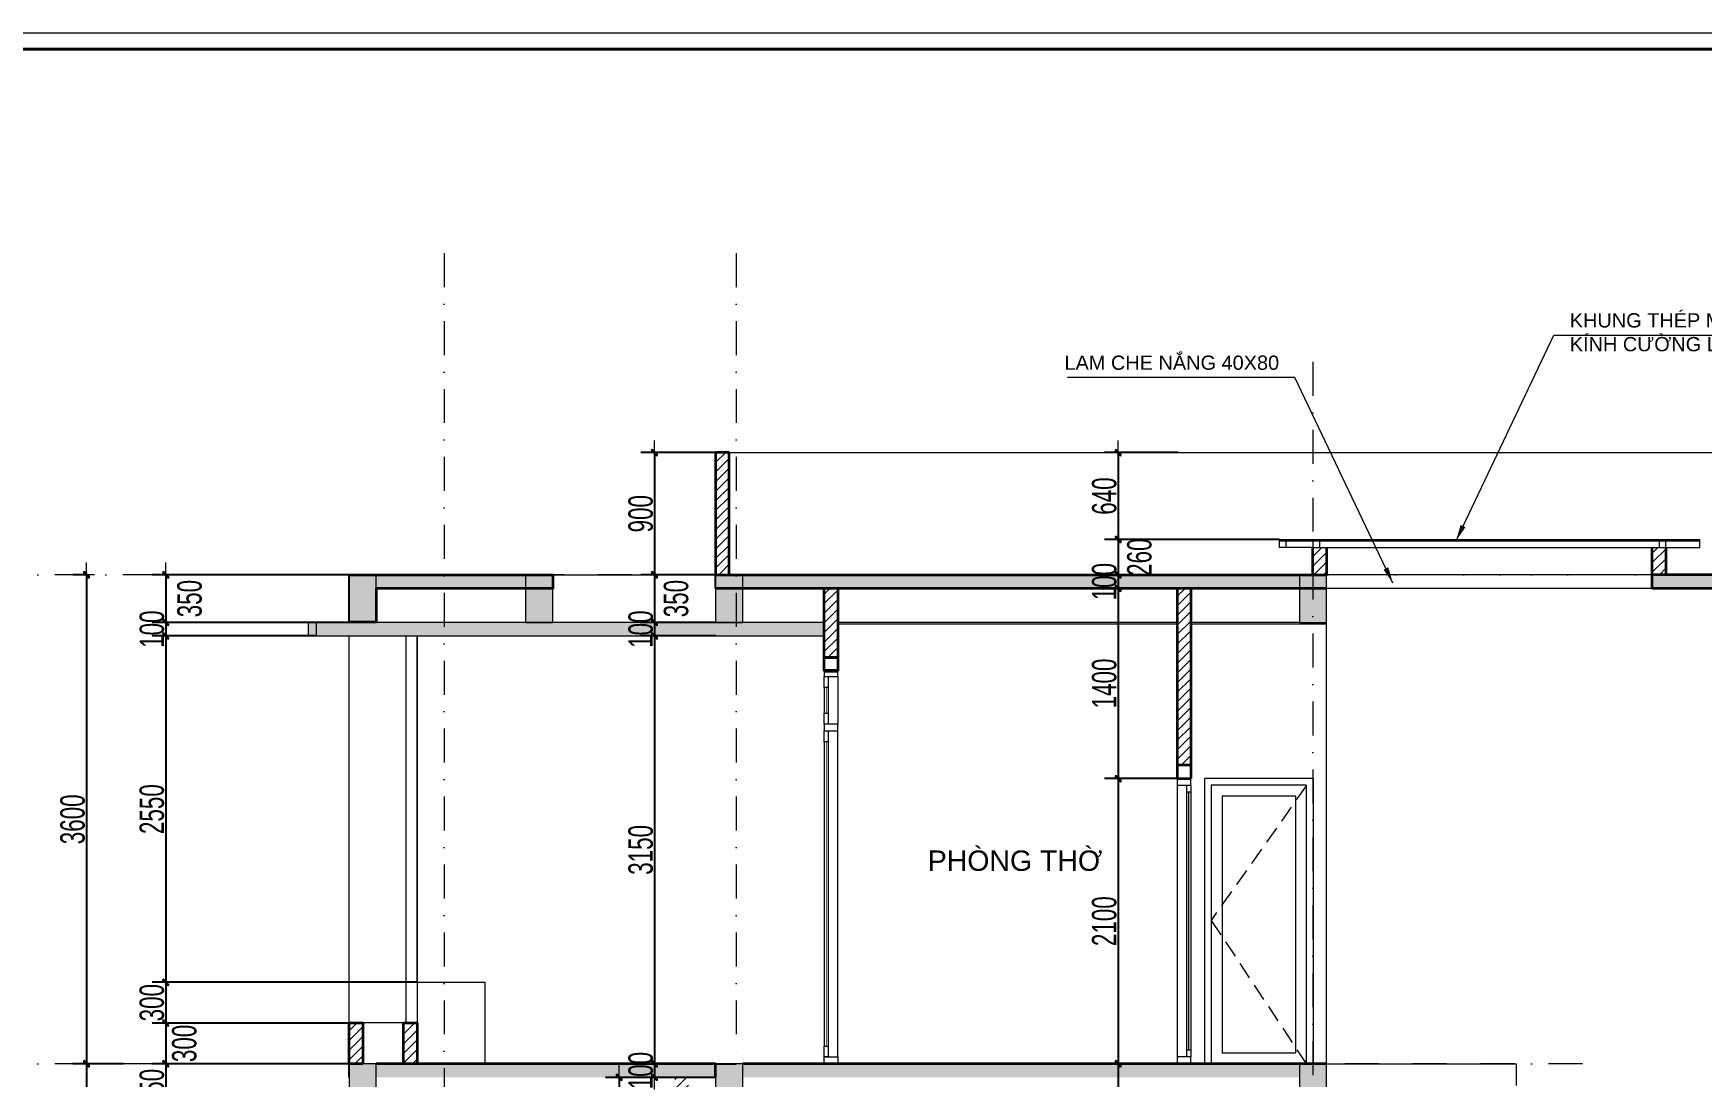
# Model space of a CAD drawing. Header units: inches. Extents: x 921646 to 2157952, y -92667 to 262089.
# Drawn here: x 1948835 to 1961124, y 151096 to 158778 of the extents above; entities that cross this region are included whole.
import ezdxf
from ezdxf.enums import TextEntityAlignment as Align

# ---------------------------------------------------------------- set-up
doc = ezdxf.new("R2010")
doc.units = ezdxf.units.IN
doc.header["$MEASUREMENT"] = 0
doc.linetypes.add('DASHDOT', pattern=[1, 0.5, -0.25, 0, -0.25])
doc.linetypes.add('HIDDEN', pattern=[9.525, 6.35, -3.175])
doc.layers.get('0').update_dxf_attribs({"lineweight": 9})
doc.layers.get('DEFPOINTS').update_dxf_attribs({"lineweight": 9})
for name, color, linetype, lineweight in [('00 gach chiu lua', 30, 'Continuous', 13), ('01-WALL', 10, 'Continuous', 35), ('04-TRUC', 40, 'DASHDOT', 9), ('09-DIMOUT', 251, 'Continuous', 9), ('11 CUA', 42, 'Continuous', 15), ('13-VATDUNG', 104, 'Continuous', 13), ('14 KHUAT', 106, 'HIDDEN', 13), ('15 TEXT', 134, 'Continuous', 15), ('6 DIM KICH THUOC', 8, 'Continuous', 9), ('Cp Net Manh 0.15', 8, 'Continuous', 15), ('Cp Net Thep 0.40', 2, 'Continuous', 40), ('CUA', 3, 'Continuous', 18), ('dim', 252, 'Continuous', 9)]:
    doc.layers.add(name, color=color, linetype=linetype, lineweight=lineweight)
doc.layers.add('02-TEXT', color=7, linetype='Continuous')
doc.layers.add('SectionCutEdges', color=7, linetype='Continuous')
doc.styles.add('ARIAL', font='arial.ttf')
doc.styles.add('C', font='VHARIAL.TTF')
doc.styles.add('CHU', font='arial.ttf')
doc.styles.add('KICHTHUOC', font='VHELVCN.TTF', dxfattribs={"width": 0.8})
doc.styles.add('KS Sophia 191015$0$GHICHU-C', font='arial.ttf', dxfattribs={"width": 0.7})
doc.dimstyles.new('Copy of 100', dxfattribs={"dimscale": 100, "dimtxt": 1.8, "dimasz": 0.003, "dimexe": 1, "dimexo": 0, "dimgap": 0.1, "dimtad": 1, "dimdec": 0, "dimdsep": 46, "dimtxsty": 'KICHTHUOC', "dimblk": '1A', "dimcen": 0.001, "dimdle": 1.5, "dimclrt": 3, "dimadec": 0, "dimazin": 0, "dimtfac": 1, "dimtdec": 0, "dimtix": 1, "dimtmove": 2, "dimatfit": 3, "dimldrblk": '1A', "dimfxl": 1, "dimtolj": 1, "dimtzin": 0, "dimarcsym": 0})
doc.dimstyles.new('VJC100', dxfattribs={"dimscale": 1.2, "dimtxt": 200, "dimasz": 100, "dimexe": 100, "dimexo": 0, "dimgap": 60, "dimtad": 1, "dimdec": 0, "dimlfac": -1, "dimzin": 9, "dimdsep": 46, "dimtxsty": 'CHU', "dimblk": 'ARCHTICK', "dimcen": 0.9, "dimdle": 100, "dimclrd": 251, "dimclre": 251, "dimclrt": 3, "dimadec": 0, "dimazin": 0, "dimtfac": 1, "dimtdec": 0, "dimtix": 1, "dimtmove": 2, "dimatfit": 3, "dimfxl": 500, "dimtolj": 1, "dimtzin": 0, "dimlwd": 13, "dimlwe": 9, "dimarcsym": 0})

# ---------------------------------------------------------------- blocks, each defined once
blk = doc.blocks.new('ưqeqweqeqeqeqw')
at = {"layer": '09-DIMOUT'}
h = blk.add_hatch(color=256, dxfattribs=at)
h.dxf.hatch_style = 1
h.paths.add_polyline_path([(1769227, 99389), (1769027, 99389), (1769027, 99039), (1769227, 99039)])
blk.add_lwpolyline([(1769027, 99039), (1769227, 99039), (1769227, 99389), (1769027, 99389)], close=True, dxfattribs=at)
blk = doc.blocks.new('âsas')
at = {"layer": '11 CUA'}
for p, q in [((1807112, 98784), (1807112, 96684)), ((1807112, 98784), (1807112, 96684)), ((1807912, 98784, 4078), (1807112, 98784, 4078)), ((1807162, 98734, 102), (1807162, 96684)), ((1807862, 98734, 4078), (1807162, 98734, 4078)), ((1807862, 98734, 102), (1807862, 96684)), ((1807912, 98784), (1807912, 96684)), ((1807242, 98654, 265), (1807242, 96764, -163)), ((1807782, 98654, 4078), (1807242, 98654, 4078)), ((1807782, 98654, 265), (1807782, 96764, -163)), ((1807242, 96764, -163), (1807782, 96764, -163))]:
    blk.add_line(p, q, dxfattribs=at)
at = {"layer": '14 KHUAT', "ltscale": 20}
blk.add_lwpolyline([(1807862, 98729), (1807162, 97739), (1807862, 96684)], dxfattribs=at)
blk = doc.blocks.new('*U46')
at = {"layer": '11 CUA'}
for points in [[(0, 2900), (-100, 2900), (-100, 2850), (0, 2850)], [(-70, 2770), (-100, 2770), (-100, 2850), (-70, 2850)], [(-70, 2500), (-100, 2500), (-100, 2580), (-70, 2580)], [(0, 2500), (-100, 2500), (-100, 2450), (0, 2450)], [(-70, 2370), (-100, 2370), (-100, 2450), (-70, 2450)], [(-70, 50), (-100, 50), (-100, 130), (-70, 130)], [(0, 0), (-100, 0), (-100, 50), (0, 50)]]:
    blk.add_lwpolyline(points, close=True, dxfattribs=at)
for points in [[(0, 2850), (0, 2500)], [(-100, 2770), (-100, 2580)], [(-70, 2770), (-70, 2580)], [(-100, 2370), (-100, 130)], [(-70, 2370), (-70, 130)], [(0, 50), (0, 2450)]]:
    blk.add_lwpolyline(points, dxfattribs=at)
at = {"layer": '11 CUA', "const_width": 5}
for points in [[(-85, 2770), (-85, 2580)], [(-85, 2370), (-85, 130)]]:
    blk.add_lwpolyline(points, dxfattribs=at)
blk = doc.blocks.new('*U45')
for p, q in [((100, 0), (100, -30)), ((2000, 0), (2000, -30)), ((50, -30), (2050, -30))]:
    blk.add_line(p, q)
for points in [[(0, 0), (50, 0), (50, -100), (0, -100)], [(2050, 0), (2100, 0), (2100, -100), (2050, -100)]]:
    blk.add_lwpolyline(points, close=True)
for points in [[(2050, 0), (50, 0)], [(2050, -100), (50, -100)]]:
    blk.add_lwpolyline(points)
at = {"color": 8}
blk.add_lwpolyline([(100, -15), (2000, -15)], dxfattribs=at)
at = {"style": 'KS Sophia 191015$0$GHICHU-C', "flags": 1}
for tag, p in [('TEN_CUA', (450, -174)), ('KICH_THUOC', (450, -290)), ('QUI_CACH', (450, -411))]:
    blk.add_attdef(tag, text='', height=50, dxfattribs=at).set_placement(p, align=Align.MIDDLE)
blk = doc.blocks.new('KTHUOC')
blk.add_hatch(color=256).paths.add_polyline_path([(-71, -42), (42, 71, -1), (71, 42), (-42, -71, -1)])
for p, q in [((-14, 14), (14, -14)), ((0, -200), (0, 200)), ((-300, 0), (300, 0))]:
    blk.add_line(p, q)
for points in [[(42, 71), (-71, -42)], [(-42, -71), (71, 42)]]:
    blk.add_lwpolyline(points)
for centre, start, end in [((57, 57), 315, 135), ((-57, -57), 135, 315)]:
    blk.add_arc(centre, 20, start, end)
blk = doc.blocks.new('1A')
at = {"layer": '00 gach chiu lua'}
blk.add_blockref('KTHUOC', (0, 0), dxfattribs=at)
blk = doc.blocks.new('*D71')
at = {"layer": '09-DIMOUT', "color": 0, "lineweight": -2, "transparency": 16777216}
for p, q in [((1953861, 155691), (1953310, 155691)), ((1953410, 155691), (1953410, 154792)), ((1953861, 154791), (1953310, 154791))]:
    blk.add_line(p, q, dxfattribs=at)
at = {"layer": 'DEFPOINTS', "color": 0, "transparency": 16777216}
for p in [(1953861, 155691), (1953410, 154791), (1953861, 154791)]:
    blk.add_point(p, dxfattribs=at)
at = {"layer": '09-DIMOUT', "color": 0, "lineweight": -2, "transparency": 16777216, "xscale": 0.3, "yscale": 0.3, "zscale": 0.3}
for p, rotation in [((1953410, 155691), 90), ((1953410, 154791), 270)]:
    blk.add_blockref('1A', p, dxfattribs=dict(at, rotation=rotation))
at = {"layer": '09-DIMOUT', "color": 3, "transparency": 16777216, "insert": (1953309, 155241), "char_height": 180, "attachment_point": 5, "rotation": 90, "style": 'KICHTHUOC'}
blk.add_mtext('\\A1;900', dxfattribs=at)
blk = doc.blocks.new('*D72')
at = {"layer": '09-DIMOUT', "color": 0, "lineweight": -2, "transparency": 16777216}
for p, q in [((1953861, 154791), (1953310, 154791)), ((1953410, 154791), (1953410, 154442)), ((1953861, 154441), (1953310, 154441))]:
    blk.add_line(p, q, dxfattribs=at)
at = {"layer": 'DEFPOINTS', "color": 0, "transparency": 16777216}
for p in [(1953861, 154791), (1953410, 154441), (1953861, 154441)]:
    blk.add_point(p, dxfattribs=at)
at = {"layer": '09-DIMOUT', "color": 0, "lineweight": -2, "transparency": 16777216, "xscale": 0.3, "yscale": 0.3, "zscale": 0.3}
for p, rotation in [((1953410, 154791), 90), ((1953410, 154441), 270)]:
    blk.add_blockref('1A', p, dxfattribs=dict(at, rotation=rotation))
at = {"layer": '09-DIMOUT', "color": 3, "transparency": 16777216, "insert": (1953570, 154616), "char_height": 180, "attachment_point": 5, "rotation": 90, "style": 'KICHTHUOC'}
blk.add_mtext('\\A1;350', dxfattribs=at)
blk = doc.blocks.new('*D73')
at = {"layer": '09-DIMOUT', "color": 0, "lineweight": -2, "transparency": 16777216}
for p, q in [((1953861, 154441), (1953310, 154441)), ((1953410, 154442), (1953410, 154442)), ((1953410, 154441), (1953410, 154341)), ((1953861, 154341), (1953310, 154341)), ((1953410, 154341), (1953410, 154341))]:
    blk.add_line(p, q, dxfattribs=at)
at = {"layer": 'DEFPOINTS', "color": 0, "transparency": 16777216}
for p in [(1953861, 154441), (1953410, 154341), (1953861, 154341)]:
    blk.add_point(p, dxfattribs=at)
at = {"layer": '09-DIMOUT', "color": 0, "lineweight": -2, "transparency": 16777216, "xscale": 0.3, "yscale": 0.3, "zscale": 0.3}
for p, rotation in [((1953410, 154441), 270), ((1953410, 154341), 90)]:
    blk.add_blockref('1A', p, dxfattribs=dict(at, rotation=rotation))
at = {"layer": '09-DIMOUT', "color": 3, "transparency": 16777216, "insert": (1953309, 154391), "char_height": 180, "attachment_point": 5, "rotation": 90, "style": 'KICHTHUOC'}
blk.add_mtext('\\A1;100', dxfattribs=at)
blk = doc.blocks.new('*D74')
at = {"layer": '09-DIMOUT', "color": 0, "lineweight": -2, "transparency": 16777216}
for p, q in [((1953861, 154341), (1953310, 154341)), ((1953410, 154341), (1953410, 151192)), ((1953861, 151191), (1953310, 151191))]:
    blk.add_line(p, q, dxfattribs=at)
at = {"layer": 'DEFPOINTS', "color": 0, "transparency": 16777216}
for p in [(1953861, 154341), (1953410, 151191), (1953861, 151191)]:
    blk.add_point(p, dxfattribs=at)
at = {"layer": '09-DIMOUT', "color": 0, "lineweight": -2, "transparency": 16777216, "xscale": 0.3, "yscale": 0.3, "zscale": 0.3}
for p, rotation in [((1953410, 154341), 90), ((1953410, 151191), 270)]:
    blk.add_blockref('1A', p, dxfattribs=dict(at, rotation=rotation))
at = {"layer": '09-DIMOUT', "color": 3, "transparency": 16777216, "insert": (1953309, 152766), "char_height": 180, "attachment_point": 5, "rotation": 90, "style": 'KICHTHUOC'}
blk.add_mtext('\\A1;3150', dxfattribs=at)
blk = doc.blocks.new('*D75')
at = {"layer": '09-DIMOUT', "color": 0, "lineweight": -2, "transparency": 16777216}
for p, q in [((1953861, 151191), (1953310, 151191)), ((1953410, 151192), (1953410, 151192)), ((1953410, 151191), (1953410, 151091)), ((1953861, 151091), (1953310, 151091)), ((1953410, 151091), (1953410, 151091))]:
    blk.add_line(p, q, dxfattribs=at)
at = {"layer": 'DEFPOINTS', "color": 0, "transparency": 16777216}
for p in [(1953861, 151191), (1953410, 151091), (1953861, 151091)]:
    blk.add_point(p, dxfattribs=at)
at = {"layer": '09-DIMOUT', "color": 0, "lineweight": -2, "transparency": 16777216, "xscale": 0.3, "yscale": 0.3, "zscale": 0.3}
for p, rotation in [((1953410, 151191), 270), ((1953410, 151091), 90)]:
    blk.add_blockref('1A', p, dxfattribs=dict(at, rotation=rotation))
at = {"layer": '09-DIMOUT', "color": 3, "transparency": 16777216, "insert": (1953309, 151141), "char_height": 180, "attachment_point": 5, "rotation": 90, "style": 'KICHTHUOC'}
blk.add_mtext('\\A1;100', dxfattribs=at)
blk = doc.blocks.new('*D76')
at = {"layer": '09-DIMOUT', "color": 0, "lineweight": -2, "transparency": 16777216}
for p, q in [((1953600, 151091), (1953050, 151091)), ((1953150, 151091), (1953150, 150582)), ((1953600, 150581), (1953050, 150581))]:
    blk.add_line(p, q, dxfattribs=at)
at = {"layer": 'DEFPOINTS', "color": 0, "transparency": 16777216}
for p in [(1953600, 151091), (1953150, 150581), (1953600, 150581)]:
    blk.add_point(p, dxfattribs=at)
at = {"layer": '09-DIMOUT', "color": 0, "lineweight": -2, "transparency": 16777216, "xscale": 0.3, "yscale": 0.3, "zscale": 0.3}
for p, rotation in [((1953150, 151091), 90), ((1953150, 150581), 270)]:
    blk.add_blockref('1A', p, dxfattribs=dict(at, rotation=rotation))
at = {"layer": '09-DIMOUT', "color": 3, "transparency": 16777216, "insert": (1953301, 150836), "char_height": 180, "attachment_point": 5, "rotation": 90, "style": 'KICHTHUOC'}
blk.add_mtext('\\A1;510', dxfattribs=at)
blk = doc.blocks.new('*D82')
at = {"layer": '09-DIMOUT', "color": 0, "lineweight": -2, "transparency": 16777216}
for p, q in [((1957269, 155691), (1956726, 155691)), ((1956826, 155691), (1956826, 155052)), ((1958011, 155051), (1956726, 155051))]:
    blk.add_line(p, q, dxfattribs=at)
at = {"layer": 'DEFPOINTS', "color": 0, "transparency": 16777216}
for p in [(1957269, 155691), (1956826, 155051), (1958011, 155051)]:
    blk.add_point(p, dxfattribs=at)
at = {"layer": '09-DIMOUT', "color": 0, "lineweight": -2, "transparency": 16777216, "xscale": 0.3, "yscale": 0.3, "zscale": 0.3}
for p, rotation in [((1956826, 155691), 90), ((1956826, 155051), 270)]:
    blk.add_blockref('1A', p, dxfattribs=dict(at, rotation=rotation))
at = {"layer": '09-DIMOUT', "color": 3, "transparency": 16777216, "insert": (1956724, 155371), "char_height": 180, "attachment_point": 5, "rotation": 90, "style": 'KICHTHUOC'}
blk.add_mtext('\\A1;640', dxfattribs=at)
blk = doc.blocks.new('*D83')
at = {"layer": '09-DIMOUT', "color": 0, "lineweight": -2, "transparency": 16777216}
for p, q in [((1958011, 155051), (1956726, 155051)), ((1956826, 155051), (1956826, 154792)), ((1958161, 154791), (1956726, 154791))]:
    blk.add_line(p, q, dxfattribs=at)
at = {"layer": 'DEFPOINTS', "color": 0, "transparency": 16777216}
for p in [(1958011, 155051), (1956826, 154791), (1958161, 154791)]:
    blk.add_point(p, dxfattribs=at)
at = {"layer": '09-DIMOUT', "color": 0, "lineweight": -2, "transparency": 16777216, "xscale": 0.3, "yscale": 0.3, "zscale": 0.3}
for p, rotation in [((1956826, 155051), 90), ((1956826, 154791), 270)]:
    blk.add_blockref('1A', p, dxfattribs=dict(at, rotation=rotation))
at = {"layer": '09-DIMOUT', "color": 3, "transparency": 16777216, "insert": (1956983, 154921), "char_height": 180, "attachment_point": 5, "rotation": 90, "style": 'KICHTHUOC'}
blk.add_mtext('\\A1;260', dxfattribs=at)
blk = doc.blocks.new('*D84')
at = {"layer": '09-DIMOUT', "color": 0, "lineweight": -2, "transparency": 16777216}
for p, q in [((1958161, 154791), (1956726, 154791)), ((1956826, 154792), (1956826, 154792)), ((1956826, 154791), (1956826, 154691)), ((1957261, 154691), (1956726, 154691)), ((1956826, 154691), (1956826, 154691))]:
    blk.add_line(p, q, dxfattribs=at)
at = {"layer": 'DEFPOINTS', "color": 0, "transparency": 16777216}
for p in [(1958161, 154791), (1956826, 154691), (1957261, 154691)]:
    blk.add_point(p, dxfattribs=at)
at = {"layer": '09-DIMOUT', "color": 0, "lineweight": -2, "transparency": 16777216, "xscale": 0.3, "yscale": 0.3, "zscale": 0.3}
for p, rotation in [((1956826, 154791), 270), ((1956826, 154691), 90)]:
    blk.add_blockref('1A', p, dxfattribs=dict(at, rotation=rotation))
at = {"layer": '09-DIMOUT', "color": 3, "transparency": 16777216, "insert": (1956724, 154741), "char_height": 180, "attachment_point": 5, "rotation": 90, "style": 'KICHTHUOC'}
blk.add_mtext('\\A1;100', dxfattribs=at)
blk = doc.blocks.new('*D85')
at = {"layer": '09-DIMOUT', "color": 0, "lineweight": -2, "transparency": 16777216}
for p, q in [((1957261, 154691), (1956726, 154691)), ((1956826, 154691), (1956826, 153292)), ((1957261, 153291), (1956726, 153291))]:
    blk.add_line(p, q, dxfattribs=at)
at = {"layer": 'DEFPOINTS', "color": 0, "transparency": 16777216}
for p in [(1957261, 154691), (1956826, 153291), (1957261, 153291)]:
    blk.add_point(p, dxfattribs=at)
at = {"layer": '09-DIMOUT', "color": 0, "lineweight": -2, "transparency": 16777216, "xscale": 0.3, "yscale": 0.3, "zscale": 0.3}
for p, rotation in [((1956826, 154691), 90), ((1956826, 153291), 270)]:
    blk.add_blockref('1A', p, dxfattribs=dict(at, rotation=rotation))
at = {"layer": '09-DIMOUT', "color": 3, "transparency": 16777216, "insert": (1956724, 153991), "char_height": 180, "attachment_point": 5, "rotation": 90, "style": 'KICHTHUOC'}
blk.add_mtext('\\A1;1400', dxfattribs=at)
blk = doc.blocks.new('*D86')
at = {"layer": '09-DIMOUT', "color": 0, "lineweight": -2, "transparency": 16777216}
for p, q in [((1957261, 153291), (1956726, 153291)), ((1956826, 153291), (1956826, 151192)), ((1957261, 151191), (1956726, 151191))]:
    blk.add_line(p, q, dxfattribs=at)
at = {"layer": 'DEFPOINTS', "color": 0, "transparency": 16777216}
for p in [(1957261, 153291), (1956826, 151191), (1957261, 151191)]:
    blk.add_point(p, dxfattribs=at)
at = {"layer": '09-DIMOUT', "color": 0, "lineweight": -2, "transparency": 16777216, "xscale": 0.3, "yscale": 0.3, "zscale": 0.3}
for p, rotation in [((1956826, 153291), 90), ((1956826, 151191), 270)]:
    blk.add_blockref('1A', p, dxfattribs=dict(at, rotation=rotation))
at = {"layer": '09-DIMOUT', "color": 3, "transparency": 16777216, "insert": (1956724, 152241), "char_height": 180, "attachment_point": 5, "rotation": 90, "style": 'KICHTHUOC'}
blk.add_mtext('\\A1;2100', dxfattribs=at)
blk = doc.blocks.new('*D87')
at = {"layer": '09-DIMOUT', "color": 0, "lineweight": -2, "transparency": 16777216}
for p, q in [((1957261, 151191), (1956726, 151191)), ((1956826, 151191), (1956826, 149692)), ((1958261, 149691), (1956726, 149691))]:
    blk.add_line(p, q, dxfattribs=at)
at = {"layer": 'DEFPOINTS', "color": 0, "transparency": 16777216}
for p in [(1957261, 151191), (1956826, 149691), (1958261, 149691)]:
    blk.add_point(p, dxfattribs=at)
at = {"layer": '09-DIMOUT', "color": 0, "lineweight": -2, "transparency": 16777216, "xscale": 0.3, "yscale": 0.3, "zscale": 0.3}
for p, rotation in [((1956826, 151191), 90), ((1956826, 149691), 270)]:
    blk.add_blockref('1A', p, dxfattribs=dict(at, rotation=rotation))
at = {"layer": '09-DIMOUT', "color": 3, "transparency": 16777216, "insert": (1956724, 150441), "char_height": 180, "attachment_point": 5, "rotation": 90, "style": 'KICHTHUOC'}
blk.add_mtext('\\A1;1500', dxfattribs=at)
blk = doc.blocks.new('_ArchTick')
at = {"layer": 'dim', "const_width": 0.15}
blk.add_lwpolyline([(0.2, 0.2), (-0.2, -0.2)], dxfattribs=at)
blk = doc.blocks.new('*D92')
at = {"layer": '09-DIMOUT', "color": 0, "lineweight": -2, "transparency": 16777216}
for p, q in [((1951161, 154791), (1949710, 154791)), ((1949810, 154791), (1949810, 154442)), ((1951161, 154441), (1949710, 154441))]:
    blk.add_line(p, q, dxfattribs=at)
at = {"layer": 'DEFPOINTS', "color": 0, "transparency": 16777216}
for p in [(1951161, 154791), (1949810, 154441), (1951161, 154441)]:
    blk.add_point(p, dxfattribs=at)
at = {"layer": '09-DIMOUT', "color": 0, "lineweight": -2, "transparency": 16777216, "xscale": 0.3, "yscale": 0.3, "zscale": 0.3}
for p, rotation in [((1949810, 154791), 90), ((1949810, 154441), 270)]:
    blk.add_blockref('1A', p, dxfattribs=dict(at, rotation=rotation))
at = {"layer": '09-DIMOUT', "color": 3, "transparency": 16777216, "insert": (1949986, 154616), "char_height": 180, "attachment_point": 5, "rotation": 90, "style": 'KICHTHUOC'}
blk.add_mtext('\\A1;350', dxfattribs=at)
blk = doc.blocks.new('*D93')
at = {"layer": '09-DIMOUT', "color": 0, "lineweight": -2, "transparency": 16777216}
for p, q in [((1951161, 154441), (1949710, 154441)), ((1949810, 154442), (1949810, 154442)), ((1949810, 154441), (1949810, 154341)), ((1950921, 154341), (1949710, 154341)), ((1949810, 154341), (1949810, 154341))]:
    blk.add_line(p, q, dxfattribs=at)
at = {"layer": 'DEFPOINTS', "color": 0, "transparency": 16777216}
for p in [(1951161, 154441), (1949810, 154341), (1950921, 154341)]:
    blk.add_point(p, dxfattribs=at)
at = {"layer": '09-DIMOUT', "color": 0, "lineweight": -2, "transparency": 16777216, "xscale": 0.3, "yscale": 0.3, "zscale": 0.3}
for p, rotation in [((1949810, 154441), 270), ((1949810, 154341), 90)]:
    blk.add_blockref('1A', p, dxfattribs=dict(at, rotation=rotation))
at = {"layer": '09-DIMOUT', "color": 3, "transparency": 16777216, "insert": (1949708, 154391), "char_height": 180, "attachment_point": 5, "rotation": 90, "style": 'KICHTHUOC'}
blk.add_mtext('\\A1;100', dxfattribs=at)
blk = doc.blocks.new('*D94')
at = {"layer": '09-DIMOUT', "color": 0, "lineweight": -2, "transparency": 16777216}
for p, q in [((1950921, 154341), (1949710, 154341)), ((1949810, 154341), (1949810, 151792)), ((1951661, 151791), (1949710, 151791))]:
    blk.add_line(p, q, dxfattribs=at)
at = {"layer": 'DEFPOINTS', "color": 0, "transparency": 16777216}
for p in [(1950921, 154341), (1949810, 151791), (1951661, 151791)]:
    blk.add_point(p, dxfattribs=at)
at = {"layer": '09-DIMOUT', "color": 0, "lineweight": -2, "transparency": 16777216, "xscale": 0.3, "yscale": 0.3, "zscale": 0.3}
for p, rotation in [((1949810, 154341), 90), ((1949810, 151791), 270)]:
    blk.add_blockref('1A', p, dxfattribs=dict(at, rotation=rotation))
at = {"layer": '09-DIMOUT', "color": 3, "transparency": 16777216, "insert": (1949708, 153066), "char_height": 180, "attachment_point": 5, "rotation": 90, "style": 'KICHTHUOC'}
blk.add_mtext('\\A1;2550', dxfattribs=at)
blk = doc.blocks.new('*D95')
at = {"layer": '09-DIMOUT', "color": 0, "lineweight": -2, "transparency": 16777216}
for p, q in [((1951661, 151791), (1949710, 151791)), ((1949810, 151791), (1949810, 151492)), ((1951161, 151491), (1949710, 151491))]:
    blk.add_line(p, q, dxfattribs=at)
at = {"layer": 'DEFPOINTS', "color": 0, "transparency": 16777216}
for p in [(1951661, 151791), (1949810, 151491), (1951161, 151491)]:
    blk.add_point(p, dxfattribs=at)
at = {"layer": '09-DIMOUT', "color": 0, "lineweight": -2, "transparency": 16777216, "xscale": 0.3, "yscale": 0.3, "zscale": 0.3}
for p, rotation in [((1949810, 151791), 90), ((1949810, 151491), 270)]:
    blk.add_blockref('1A', p, dxfattribs=dict(at, rotation=rotation))
at = {"layer": '09-DIMOUT', "color": 3, "transparency": 16777216, "insert": (1949708, 151641), "char_height": 180, "attachment_point": 5, "rotation": 90, "style": 'KICHTHUOC'}
blk.add_mtext('\\A1;300', dxfattribs=at)
blk = doc.blocks.new('*D96')
at = {"layer": '09-DIMOUT', "color": 0, "lineweight": -2, "transparency": 16777216}
for p, q in [((1951161, 151491), (1949710, 151491)), ((1949810, 151491), (1949810, 151192)), ((1951161, 151191), (1949710, 151191))]:
    blk.add_line(p, q, dxfattribs=at)
at = {"layer": 'DEFPOINTS', "color": 0, "transparency": 16777216}
for p in [(1951161, 151491), (1949810, 151191), (1951161, 151191)]:
    blk.add_point(p, dxfattribs=at)
at = {"layer": '09-DIMOUT', "color": 0, "lineweight": -2, "transparency": 16777216, "xscale": 0.3, "yscale": 0.3, "zscale": 0.3}
for p, rotation in [((1949810, 151491), 90), ((1949810, 151191), 270)]:
    blk.add_blockref('1A', p, dxfattribs=dict(at, rotation=rotation))
at = {"layer": '09-DIMOUT', "color": 3, "transparency": 16777216, "insert": (1949947, 151341), "char_height": 180, "attachment_point": 5, "rotation": 90, "style": 'KICHTHUOC'}
blk.add_mtext('\\A1;300', dxfattribs=at)
blk = doc.blocks.new('*D97')
at = {"layer": '09-DIMOUT', "color": 0, "lineweight": -2, "transparency": 16777216}
for p, q in [((1951161, 151191), (1949710, 151191)), ((1949810, 151191), (1949810, 150842)), ((1951161, 150841), (1949710, 150841))]:
    blk.add_line(p, q, dxfattribs=at)
at = {"layer": 'DEFPOINTS', "color": 0, "transparency": 16777216}
for p in [(1951161, 151191), (1949810, 150841), (1951161, 150841)]:
    blk.add_point(p, dxfattribs=at)
at = {"layer": '09-DIMOUT', "color": 0, "lineweight": -2, "transparency": 16777216, "xscale": 0.3, "yscale": 0.3, "zscale": 0.3}
for p, rotation in [((1949810, 151191), 90), ((1949810, 150841), 270)]:
    blk.add_blockref('1A', p, dxfattribs=dict(at, rotation=rotation))
at = {"layer": '09-DIMOUT', "color": 3, "transparency": 16777216, "insert": (1949708, 151016), "char_height": 180, "attachment_point": 5, "rotation": 90, "style": 'KICHTHUOC'}
blk.add_mtext('\\A1;350', dxfattribs=at)
blk = doc.blocks.new('Khung Ht dep')
at = {"layer": 'Cp Net Thep 0.40', "color": 106, "flags": 128}
blk.add_lwpolyline([(30380, 21415), (30380, 1792), (3162, 1792), (3162, 21415)], close=True, dxfattribs=at)
at = {"layer": 'DEFPOINTS', "ltscale": 100}
blk.add_lwpolyline([(30430, 1692), (30430, 21515), (1912, 21515), (1912, 1692)], close=True, dxfattribs=at)
blk = doc.blocks.new('*D526')
at = {"layer": '09-DIMOUT', "color": 0, "lineweight": -2, "transparency": 16777216}
for p, q in [((1949226, 154791), (1949126, 154791)), ((1949226, 154791), (1949226, 151192)), ((1949226, 151191), (1949126, 151191))]:
    blk.add_line(p, q, dxfattribs=at)
at = {"layer": 'DEFPOINTS', "color": 0, "transparency": 16777216}
for p in [(1949226, 154791), (1949226, 151191), (1949226, 151191)]:
    blk.add_point(p, dxfattribs=at)
at = {"layer": '09-DIMOUT', "color": 0, "lineweight": -2, "transparency": 16777216, "xscale": 0.3, "yscale": 0.3, "zscale": 0.3}
for p, rotation in [((1949226, 154791), 90), ((1949226, 151191), 270)]:
    blk.add_blockref('1A', p, dxfattribs=dict(at, rotation=rotation))
at = {"layer": '09-DIMOUT', "color": 3, "transparency": 16777216, "insert": (1949124, 152991), "char_height": 180, "attachment_point": 5, "rotation": 90, "style": 'KICHTHUOC'}
blk.add_mtext('\\A1;3600', dxfattribs=at)
blk = doc.blocks.new('*D527')
at = {"layer": '09-DIMOUT', "color": 0, "lineweight": -2, "transparency": 16777216}
for p, q in [((1949498, 151191), (1949126, 151191)), ((1949226, 151191), (1949226, 147592)), ((1949498, 147591), (1949126, 147591))]:
    blk.add_line(p, q, dxfattribs=at)
at = {"layer": 'DEFPOINTS', "color": 0, "transparency": 16777216}
for p in [(1949498, 151191), (1949226, 147591), (1949498, 147591)]:
    blk.add_point(p, dxfattribs=at)
at = {"layer": '09-DIMOUT', "color": 0, "lineweight": -2, "transparency": 16777216, "xscale": 0.3, "yscale": 0.3, "zscale": 0.3}
for p, rotation in [((1949226, 151191), 90), ((1949226, 147591), 270)]:
    blk.add_blockref('1A', p, dxfattribs=dict(at, rotation=rotation))
at = {"layer": '09-DIMOUT', "color": 3, "transparency": 16777216, "insert": (1949124, 149391), "char_height": 180, "attachment_point": 5, "rotation": 90, "style": 'KICHTHUOC'}
blk.add_mtext('\\A1;3600', dxfattribs=at)

msp = doc.modelspace()

# ---------------------------------------------------------------- hatches: boundary and pattern name
at = {"layer": '09-DIMOUT'}
h = msp.add_hatch(dxfattribs=at)
h.set_pattern_fill('ANSI31', color=256, scale=400)
h.paths.add_polyline_path([(1948960.8, 146191.5), (1948860.8, 146191.5), (1948860.8, 143541.5), (1948960.8, 143541.5)])
h.paths.add_polyline_path([(1950300.8, 148491.5), (1950200.8, 148491.5), (1950200.8, 147591.5), (1950300.8, 147591.5)])
h.paths.add_polyline_path([(1951000.8, 148491.5), (1950962.1, 148491.5), (1950900.8, 148491.5), (1950900.8, 147591.5), (1950962.1, 147591.5), (1951000.8, 147591.5)])
h.paths.add_polyline_path([(1954060.8, 147241.5), (1953860.8, 147241.5), (1953860.8, 146681.5), (1954060.8, 146681.5)])
h.paths.add_polyline_path([(1958360.8, 148491.5), (1958260.8, 148491.5), (1958260.8, 147591.5), (1958360.8, 147591.5)])
h.paths.add_polyline_path([(1958360.8, 150391.5), (1958260.8, 150391.5), (1958260.8, 149791.5), (1958360.8, 149791.5)])
h.paths.add_polyline_path([(1958360.8, 150841.5), (1958260.8, 150841.5), (1958260.8, 150391.5), (1958360.8, 150391.5)])
h.paths.add_polyline_path([(1951260.8, 151491.5), (1951160.8, 151491.5), (1951160.8, 151191.5), (1951260.8, 151191.5)])
h.paths.add_polyline_path([(1951660.8, 151491.5), (1951580.8, 151491.5), (1951560.8, 151491.5), (1951560.8, 151191.5), (1951660.8, 151191.5)])
h.paths.add_polyline_path([(1953660.8, 151091.5), (1953560.8, 151091.5), (1953560.8, 150581.5), (1953660.8, 150581.5)])
h.paths.add_polyline_path([(1957360.8, 154691.5), (1957260.8, 154691.5), (1957260.8, 153391.5), (1957360.8, 153391.5)])
h.paths.add_polyline_path([(1954760.8, 154691.5), (1954660.8, 154691.5), (1954660.8, 154181.5), (1954760.8, 154181.5)])
h.paths.add_polyline_path([(1953960.8, 155691.5), (1953860.8, 155691.5), (1953860.8, 154791.5), (1953960.8, 154791.5)])
h.paths.add_polyline_path([(1958360.8, 154991.5), (1958260.8, 154991.5), (1958260.8, 154791.5), (1958360.8, 154791.5)])
h.paths.add_polyline_path([(1960860.8, 154991.5), (1960760.8, 154991.5), (1960760.8, 154791.5), (1960860.8, 154791.5)])
h.paths.add_polyline_path([(1970360.8, 154441.5), (1970160.8, 154441.5), (1970160.8, 150391.5), (1970360.8, 150391.5)])
h.paths.add_polyline_path([(1967010.8, 150291.5), (1966910.8, 150291.5), (1966910.8, 148966.5), (1967010.8, 148966.5)])
h.paths.add_polyline_path([(1970360.8, 150041.5), (1970160.8, 150041.5), (1970160.8, 146791.5), (1970360.8, 146791.5)])
h.paths.add_polyline_path([(1970360.8, 146441.5), (1970160.8, 146441.5), (1970160.8, 143841.5), (1970360.8, 143841.5)])
h.paths.add_polyline_path([(1967210.8, 146691.5), (1967110.8, 146691.5), (1967110.8, 146041.5), (1967210.8, 146041.5)])
h = msp.add_hatch(color=256, dxfattribs=at)
h.dxf.hatch_style = 1
h.paths.add_polyline_path([(1951860.8, 154791.5), (1951360.8, 154791.5), (1951360.8, 154691.5), (1951860.8, 154691.5)])
h.paths.add_polyline_path([(1952460.8, 154791.5), (1951860.8, 154791.5), (1951860.8, 154691.5), (1952460.8, 154691.5)])
h.paths.add_polyline_path([(1958260.8, 154791.5), (1954010.8, 154791.5), (1954010.8, 154691.5), (1958260.8, 154691.5)])
h.paths.add_polyline_path([(1961660.8, 154791.5), (1960760.8, 154791.5), (1960760.8, 154691.5), (1961660.8, 154691.5)])
h.paths.add_polyline_path([(1970160.8, 154791.5), (1961860.8, 154791.5), (1961860.8, 154691.5), (1970160.8, 154691.5)])
h.paths.add_polyline_path([(1951860.8, 151191.5), (1951360.8, 151191.5), (1951360.8, 151091.5), (1951860.8, 151091.5)])
h.paths.add_polyline_path([(1953860.8, 151191.5), (1951860.8, 151191.5), (1951860.8, 151091.5), (1953860.8, 151091.5)])
h.paths.add_polyline_path([(1958160.8, 151191.5), (1954060.8, 151191.5), (1954060.8, 151091.5), (1958160.8, 151091.5)])
h.paths.add_polyline_path([(1958360.8, 149791.5), (1958260.8, 149791.5), (1958260.8, 149691.5), (1958360.8, 149691.5)])
h.paths.add_polyline_path([(1965260.8, 150391.5), (1961860.8, 150391.5), (1961860.8, 150291.5), (1965260.8, 150291.5)])
h.paths.add_polyline_path([(1970160.8, 150391.5), (1965360.8, 150391.5), (1965360.8, 150291.5), (1970160.8, 150291.5)])
h.paths.add_polyline_path([(1967010.8, 148966.5), (1966910.8, 148966.5), (1966910.8, 148866.5), (1967010.8, 148866.5)])
h.paths.add_polyline_path([(1967210.8, 146791.5), (1967110.8, 146791.5), (1967110.8, 146691.5), (1967210.8, 146691.5)])
h.paths.add_polyline_path([(1970160.8, 146791.5), (1967210.8, 146791.5), (1967210.8, 146691.5), (1970160.8, 146691.5)])
h.paths.add_polyline_path([(1967110.8, 146791.5), (1965460.8, 146791.5), (1965460.8, 146691.5), (1967110.8, 146691.5)])
h.paths.add_polyline_path([(1965360.8, 146791.5), (1961760.8, 146791.5), (1961760.8, 146691.5), (1965360.8, 146691.5)])
h.paths.add_polyline_path([(1951860.8, 147591.5), (1950400.8, 147591.5), (1950400.8, 147491.5), (1951860.8, 147491.5)])
h.paths.add_polyline_path([(1953860.8, 147591.5), (1953660.8, 147591.5), (1953660.8, 147581.5), (1953560.8, 147581.5), (1953560.8, 147591.5), (1952500.8, 147591.5), (1952400.8, 147591.5), (1952200.8, 147591.5), (1952060.8, 147591.5), (1952060.8, 147491.5), (1953860.8, 147491.5)])
h = msp.add_hatch(dxfattribs=at)
h.set_pattern_fill('DOTS', color=256, scale=200)
h.paths.add_polyline_path([(1951860.8, 154441.5), (1950920.8, 154441.5), (1950920.8, 154341.5), (1951860.8, 154341.5)])
h.paths.add_polyline_path([(1954010.8, 154441.5), (1951860.8, 154441.5), (1951860.8, 154341.5), (1954010.8, 154341.5)])
h.paths.add_polyline_path([(1950920.8, 154441.5), (1950860.8, 154441.5), (1950860.8, 154341.5), (1950920.8, 154341.5)])
h.paths.add_polyline_path([(1954660.8, 154441.5), (1954010.8, 154441.5), (1954010.8, 154341.5), (1954660.8, 154341.5)])

# ---------------------------------------------------------------- linework, layer by layer
for p, q in [((1958360.8, 154691.5), (1958360.8, 154791.5)), ((1951660.8, 151791.5), (1951660.8, 151491.5))]:
    msp.add_line(p, q)
at = {"layer": '01-WALL'}
for p, q in [((1953960.8, 155691.5), (1953860.8, 155691.5)), ((1953860.8, 155691.5), (1953860.8, 154791.5)), ((1953960.8, 154791.5), (1953960.8, 155691.5)), ((1958260.8, 154791.5), (1958260.8, 154991.5)), ((1958360.8, 154991.5), (1958360.8, 154791.5)), ((1960760.8, 154791.5), (1960760.8, 154991.5)), ((1960860.8, 154991.5), (1960860.8, 154791.5)), ((1953860.8, 154791.5), (1958360.8, 154791.5)), ((1970160.8, 154791.5), (1960760.8, 154791.5)), ((1960760.8, 154691.5), (1960760.8, 154791.5)), ((1958360.8, 154691.5), (1953860.8, 154691.5)), ((1954660.8, 154081.5), (1954660.8, 154691.5)), ((1954760.8, 154691.5), (1954760.8, 154081.5)), ((1957260.8, 154691.5), (1957260.8, 153291.5)), ((1957360.8, 154691.5), (1957360.8, 153291.5)), ((1970160.8, 154691.5), (1960760.8, 154691.5)), ((1954660.8, 154181.5), (1954760.8, 154181.5)), ((1954760.8, 154181.5), (1954660.8, 154181.5)), ((1954660.8, 154081.5), (1954760.8, 154081.5)), ((1954760.8, 154081.5), (1954660.8, 154081.5)), ((1957260.8, 153391.5), (1957360.8, 153391.5)), ((1957260.8, 153291.5), (1957360.8, 153291.5)), ((1951160.8, 151191.5), (1951160.8, 151491.5)), ((1951160.8, 151491.5), (1951260.8, 151491.5)), ((1951260.8, 151491.5), (1951260.8, 151191.5)), ((1951560.8, 151191.5), (1951560.8, 151491.5)), ((1951560.8, 151491.5), (1951580.8, 151491.5)), ((1951580.8, 151491.5), (1951660.8, 151491.5)), ((1951660.8, 151491.5), (1951660.8, 151191.5)), ((1951260.8, 151191.5), (1951160.8, 151191.5)), ((1953860.8, 151191.5), (1951360.8, 151191.5)), ((1953860.8, 151091.5), (1953860.8, 151191.5)), ((1958360.8, 151191.5), (1954060.8, 151191.5))]:
    msp.add_line(p, q, dxfattribs=at)
msp.add_lwpolyline([(1951160.8, 154791.5), (1951360.8, 154791.5), (1952660.8, 154791.5), (1952660.8, 154691.5), (1951360.8, 154691.5), (1951360.8, 154441.5), (1951160.8, 154441.5)], dxfattribs=at)
at = {"layer": '04-TRUC', "ltscale": 500}
for p, q in [((1951860.8, 157159.2), (1951860.8, 142631.4)), ((1954010.8, 157159.2), (1954010.8, 151191.5)), ((1958260.8, 156359.2), (1958260.8, 141484.8)), ((1960245.3, 154791.5), (1945221.3, 154791.5)), ((1974514.6, 154791.5), (1959445.7, 154791.5)), ((1960245.3, 151191.5), (1945221.3, 151191.5))]:
    msp.add_line(p, q, dxfattribs=at)
at = {"layer": '09-DIMOUT'}
for p, q in [((1952660.8, 154791.5), (1953860.8, 154791.5)), ((1954760.8, 154441.5), (1957260.8, 154441.5)), ((1954760.8, 154431.5), (1957260.8, 154431.5)), ((1957360.8, 154441.5), (1958160.8, 154441.5)), ((1957360.8, 154431.5), (1958360.8, 154431.5)), ((1951660.8, 151791.5), (1951660.8, 154341.5))]:
    msp.add_line(p, q, dxfattribs=at)
at = {"layer": '13-VATDUNG'}
for p, q in [((1953960.8, 155691.5), (1970260.8, 155691.5)), ((1958010.8, 155051.5), (1961110.8, 155051.5)), ((1958010.8, 155051.5), (1958010.8, 154991.5)), ((1958010.8, 155041.5), (1961110.8, 155041.5)), ((1958260.8, 154991.5), (1958010.8, 154991.5)), ((1958060.8, 155041.5), (1958060.8, 154991.5)), ((1958310.8, 155041.5), (1958260.8, 155041.5)), ((1958260.8, 155041.5), (1958260.8, 154991.5)), ((1958260.8, 154991.5), (1958360.8, 154991.5)), ((1958260.8, 154991.5), (1960860.8, 154991.5)), ((1958310.8, 154991.5), (1958310.8, 155041.5)), ((1960760.8, 154991.5), (1960860.8, 154991.5)), ((1960860.8, 155041.5), (1960810.8, 155041.5)), ((1960810.8, 155041.5), (1960810.8, 154991.5)), ((1960860.8, 154991.5), (1960860.8, 155041.5)), ((1960860.8, 154991.5), (1961110.8, 154991.5)), ((1961110.8, 155041.5), (1961110.8, 155051.5)), ((1961110.8, 154991.5), (1961110.8, 155041.5)), ((1960760.8, 154791.5), (1958360.8, 154791.5)), ((1958360.8, 151191.5), (1958360.8, 154691.5)), ((1960760.8, 154691.5), (1958360.8, 154691.5)), ((1950860.8, 154341.5), (1950860.8, 154441.5)), ((1950860.8, 154441.5), (1954660.8, 154441.5)), ((1950920.8, 154341.5), (1950920.8, 154441.5)), ((1950860.8, 154341.5), (1954660.8, 154341.5)), ((1951160.8, 151491.5), (1951160.8, 154341.5)), ((1951580.8, 151491.5), (1951580.8, 154341.5)), ((1951660.8, 154341.5), (1951660.8, 151191.5)), ((1951560.8, 151491.5), (1951260.8, 151491.5)), ((1958360.8, 151191.5), (1959760.8, 151191.5)), ((1959760.8, 151031.5), (1959760.8, 151191.5))]:
    msp.add_line(p, q, dxfattribs=at)
msp.add_lwpolyline([(1951660.8, 151791.5), (1951960.8, 151791.5), (1952160.8, 151791.5), (1952160.8, 151191.5)], dxfattribs=at)
at = {"layer": 'SectionCutEdges'}
for p, q in [((1953860.8, 154691.5), (1953860.8, 154791.5)), ((1951160.8, 151091.5), (1951160.8, 151191.5)), ((1953860.8, 151191.5), (1954010.8, 151191.5)), ((1954760.8, 151191.5), (1954660.8, 151191.5))]:
    msp.add_line(p, q, dxfattribs=at)
msp.add_lwpolyline([(1951160.8, 154441.5), (1951160.8, 154691.5), (1951160.8, 154791.5)], dxfattribs=at)

# ---------------------------------------------------------------- block references
at = {"layer": '09-DIMOUT'}
for p in [(182133.7, 55402.1), (183433.7, 55402.1), (184833.7, 55402.1), (189133.7, 55402.1), (182133.7, 51802.1), (184833.7, 51802.1), (189133.7, 51802.1)]:
    msp.add_blockref('ưqeqweqeqeqeqw', p, dxfattribs=at)
at = {"layer": '11 CUA'}
msp.add_blockref('*U46', (1954760.8, 151191.5), dxfattribs=at)
at = {"layer": '13-VATDUNG'}
msp.add_blockref('âsas', (150349.2, 54508), dxfattribs=at)
at = {"layer": 'Cp Net Manh 0.15', "xscale": 1.158515206613523, "yscale": 1.158515206613523, "zscale": 1.158515206613523}
msp.add_blockref('Khung Ht dep', (1940435, 133852.6), dxfattribs=at)
at = {"layer": 'CUA', "xscale": -1, "rotation": 270}
msp.add_blockref('*U45', (1957360.8, 151191.5), dxfattribs=at)

# ---------------------------------------------------------------- texts
at = {"layer": '02-TEXT', "style": 'C'}
msp.add_text('PHßNG THê', height=150, dxfattribs=at).set_placement((1956066.3, 152611.5), align=Align.CENTER)
at = {"layer": '15 TEXT', "char_height": 105, "style": 'ARIAL'}
for s, insert, attachment_point in [('KHUNG THÉP MẶT KÍNH CƯỜNG LỰC', (1960152.6, 156717.2), 1), ('LAM CHE NẮNG 40X80', (1958011.7, 156405.6), 3)]:
    msp.add_mtext_dynamic_manual_height_columns(s, width=1652.564, gutter_width=6.25, heights=[0], dxfattribs=dict(at, insert=insert, attachment_point=attachment_point))

# ---------------------------------------------------------------- dimensions: what is measured, and where the dimension line sits
at = {"layer": '09-DIMOUT'}
for base, p1, p2, picture, middle in [((1953410.5, 154791.5), (1953860.8, 155691.5), (1953860.8, 154791.5), '*D71', (1953308.6, 155241.5)), ((1956825.7, 155051.5), (1957268.5, 155691.5), (1958010.8, 155051.5), '*D82', (1956723.8, 155371.5)), ((1949225.7, 151191.5), (1949225.7, 154791.5), (1949225.7, 151191.5), '*D526', (1949123.8, 152991.5)), ((1956825.7, 154691.5), (1958160.8, 154791.5), (1957260.8, 154691.5), '*D84', (1956723.8, 154741.5)), ((1956825.7, 153291.5), (1957260.8, 154691.5), (1957260.8, 153291.5), '*D85', (1956723.8, 153991.5)), ((1949810.1, 154341.5), (1951160.8, 154441.5), (1950920.8, 154341.5), '*D93', (1949708.2, 154391.5)), ((1953410.5, 154341.5), (1953860.8, 154441.5), (1953860.8, 154341.5), '*D73', (1953308.6, 154391.5)), ((1949810.1, 151791.5), (1950920.8, 154341.5), (1951660.8, 151791.5), '*D94', (1949708.2, 153066.5)), ((1953410.5, 151191.5), (1953860.8, 154341.5), (1953860.8, 151191.5), '*D74', (1953308.6, 152766.5)), ((1956825.7, 151191.5), (1957260.8, 153291.5), (1957260.8, 151191.5), '*D86', (1956723.8, 152241.5)), ((1949810.1, 151491.5), (1951660.8, 151791.5), (1951160.8, 151491.5), '*D95', (1949708.2, 151641.5)), ((1953410.5, 151091.5), (1953860.8, 151191.5), (1953860.8, 151091.5), '*D75', (1953308.6, 151141.5)), ((1949225.7, 147591.5), (1949497.7, 151191.5), (1949497.7, 147591.5), '*D527', (1949123.8, 149391.5)), ((1949810.1, 150841.5), (1951160.8, 151191.5), (1951160.8, 150841.5), '*D97', (1949708.2, 151016.5)), ((1956825.7, 149691.5), (1957260.8, 151191.5), (1958260.8, 149691.5), '*D87', (1956723.8, 150441.5))]:
    dim = msp.add_linear_dim(base=base, p1=p1, p2=p2, angle=90, dimstyle='Copy of 100', dxfattribs=at)
    dim.commit()
    dim.dimension.update_dxf_attribs({"geometry": picture, "text_midpoint": middle})
for base, p1, p2, picture, middle in [((1956825.7, 154791.5), (1958010.8, 155051.5), (1958160.8, 154791.5), '*D83', (1956983.3, 154921.5)), ((1949810.1, 154441.5), (1951160.8, 154791.5), (1951160.8, 154441.5), '*D92', (1949985.9, 154616.5)), ((1953410.5, 154441.5), (1953860.8, 154791.5), (1953860.8, 154441.5), '*D72', (1953570.4, 154616.5)), ((1949810.1, 151191.5), (1951160.8, 151491.5), (1951160.8, 151191.5), '*D96', (1949947.3, 151341.5)), ((1953150, 150581.5), (1953600.3, 151091.5), (1953600.3, 150581.5), '*D76', (1953300.9, 150836.5))]:
    dim = msp.add_linear_dim(base=base, p1=p1, p2=p2, angle=90, dimstyle='Copy of 100', dxfattribs=at)
    dim.commit()
    dim.dimension.update_dxf_attribs({"geometry": picture, "text_midpoint": middle, "dimtype": 160})

# ---------------------------------------------------------------- leaders
at = {"layer": '6 DIM KICH THUOC'}
for points in [[(1959314.7, 155041.5), (1960036, 156556.1), (1961712.2, 156556.1)], [(1958849.5, 154729.9), (1958128.3, 156244.6), (1956452, 156244.6)]]:
    msp.add_leader(points, dimstyle='VJC100', override={"dimscale": 0.6, "dimtxt": 180, "dimasz": 200, "dimexo": 100, "dimgap": 60, "dimtad": 0, "dimtfill": 1}, dxfattribs=at)

doc.saveas('drawing.dxf')
